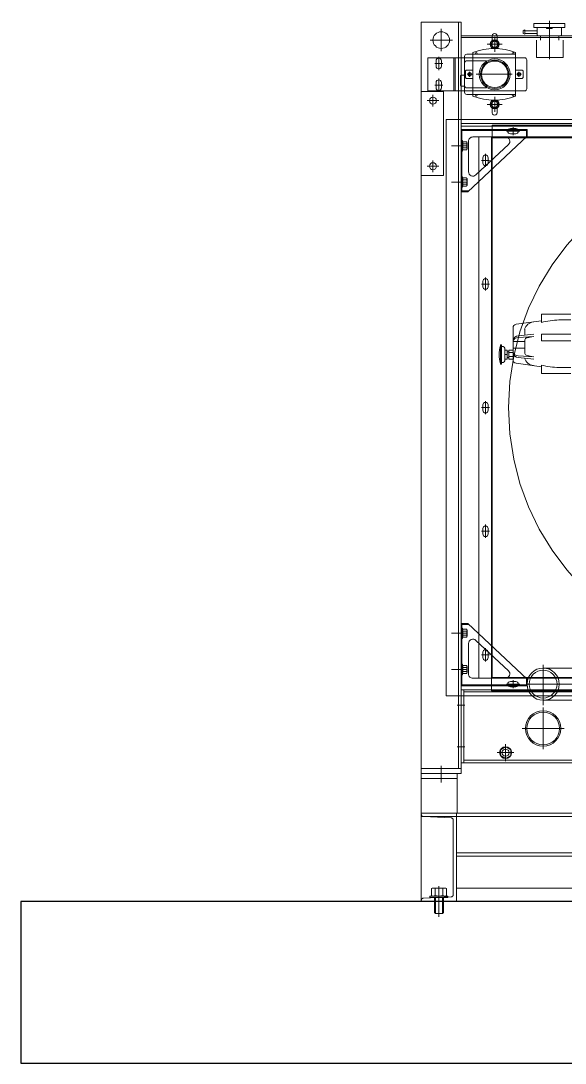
# Model space of a CAD drawing. Header units: metres. Extents: x 397906.3 to 397920.3, y 480840.8 to 480854.5.
# Drawn here: x 397915.719 to 397917.403, y 480840.833 to 480844.058 of the extents above; entities that cross this region are included whole.
import ezdxf

# ---------------------------------------------------------------- set-up
doc = ezdxf.new("R2010")
doc.units = ezdxf.units.M
doc.header["$MEASUREMENT"] = 0
for name, pattern in [('ACAD_ISO03W100', [30, 12, -18]), ('CENTER2', [1.125, 0.75, -0.125, 0.125, -0.125]), ('DASHEDX2', [1.5, 1, -0.5]), ('HIDDEN', [0.375, 0.25, -0.125])]:
    doc.linetypes.add(name, pattern=pattern)
for name, color, linetype, lineweight in [('00-BAUT', 213, 'Continuous', 0), ('02-ENGINE', 213, 'Continuous', 0), ('03-PIPA', 213, 'Continuous', 0), ('04-RADIATOR', 213, 'Continuous', 0), ('10-SKID-L', 213, 'Continuous', 0), ('10-SKID-U', 213, 'Continuous', 0)]:
    doc.layers.add(name, color=color, linetype=linetype, lineweight=lineweight)

# ---------------------------------------------------------------- blocks, each defined once
blk = doc.blocks.new('WIP-Pump-F')
at = {"layer": '00-BAUT'}
for p, q in [((-1.1645, 0.0006), (-1.2068, 0.0006)), ((-1.1855, 0.0074), (-1.1855, -0.1043)), ((-1.2134, -0.0011), (-1.2134, -0.0269)), ((-1.1645, -0.0285), (-1.2068, -0.0285)), ((-1.2016, -0.0333), (-1.2016, -0.0891)), ((-1.1995, -0.0011), (-1.1995, -0.0269)), ((-1.1984, -0.0333), (-1.1984, -0.0923)), ((-1.1726, -0.0333), (-1.1726, -0.0923)), ((-1.1715, -0.0011), (-1.1715, -0.0269)), ((-1.1694, -0.0333), (-1.1694, -0.0891)), ((-1.1575, -0.0011), (-1.1575, -0.0269)), ((-1.2016, -0.0891), (-1.1984, -0.0923)), ((-1.1984, -0.0923), (-1.1726, -0.0923)), ((-1.1726, -0.0923), (-1.1694, -0.0891))]:
    blk.add_line(p, q, dxfattribs=at)
for points in [[(-1.1575, -0.0011, 0.23095), (-1.1715, -0.0011, 0.11547), (-1.1995, -0.0011, 0.231384), (-1.2134, -0.0011)], [(-1.1575, -0.0269, -0.23095), (-1.1715, -0.0269, -0.11547), (-1.1995, -0.0269, -0.231384), (-1.2134, -0.0269)]]:
    blk.add_lwpolyline(points, format="xyb", dxfattribs=at)
blk.add_lwpolyline([(-1.1527, -0.0285), (-1.1527, -0.0333), (-1.2183, -0.0333), (-1.2183, -0.0285)], close=True, dxfattribs=at)
at = {"layer": '02-ENGINE'}
for p, q in [((-0.8725, 2.0406), (-0.8725, 2.0193)), ((-0.8722, 1.9527), (-0.8722, 2.0015)), ((-0.9576, 1.9771), (-0.9515, 1.9771)), ((-0.9454, 1.971), (-0.9454, 1.9253)), ((-0.9362, 1.9649), (-0.9454, 1.9649)), ((-0.9362, 1.9481), (-0.9454, 1.9481)), ((-0.9362, 1.9313), (-0.9362, 1.9649)), ((-0.9149, 1.9649), (-0.9301, 1.9649)), ((-0.9301, 1.9649), (-0.9301, 1.9313)), ((-0.9149, 1.9554), (-0.9301, 1.9554)), ((-0.9149, 1.9409), (-0.9301, 1.9409)), ((-0.8722, 1.971), (-0.9149, 1.971)), ((-0.9515, 1.9192), (-0.9576, 1.9192)), ((-0.9362, 1.9313), (-0.9454, 1.9313)), ((-0.9145, 1.9313), (-0.9301, 1.9313))]:
    blk.add_line(p, q, dxfattribs=at)
for points in [[(-0.7045, 2.096), (-0.8112, 2.096), (-0.8112, 2.0655, -0.053419), (-0.7472, 2.0747), (-0.7045, 2.0747)], [(-0.8115, 2.0716), (-0.9033, 2.0587, 0.383819), (-0.9149, 2.0459), (-0.9149, 2.0198)], [(-0.8386, 2.0228), (-0.8966, 2.0167, 0.329233), (-0.9149, 2.0015)], [(-0.8115, 1.9039), (-0.9033, 1.9168, -0.383819), (-0.9149, 1.9296), (-0.9149, 2.0198)], [(-0.9149, 1.9968, -0.3172), (-0.8966, 2.0106), (-0.8386, 2.0137)], [(-0.8722, 2.0015, -0.282965), (-0.8638, 2.0099), (-0.8463, 2.0133)], [(-0.9149, 1.9574, 0.3172), (-0.8966, 1.9435), (-0.8386, 1.9405)], [(-0.8386, 1.9313), (-0.8966, 1.9374, -0.329233), (-0.9149, 1.9527)], [(-0.8722, 1.9527, 0.282965), (-0.8638, 1.9443), (-0.8463, 1.9409)], [(-0.7045, 1.8795), (-0.8112, 1.8795), (-0.8112, 1.91, 0.053419), (-0.7472, 1.9009), (-0.7045, 1.9009)]]:
    blk.add_lwpolyline(points, format="xyb", dxfattribs=at)
for points in [[(-0.8112, 2.0015), (-0.8112, 1.9984), (-0.8112, 2.0228)], [(-0.8112, 2.0228), (-0.7045, 2.0228)], [(-0.9606, 1.9801), (-0.9606, 1.9131), (-0.9606, 1.9832), (-0.9606, 1.9801), (-0.9606, 1.9801)], [(-0.9576, 1.9832), (-0.9606, 1.9832)], [(-0.9576, 1.9131), (-0.9576, 1.9832)], [(-0.9149, 1.9954), (-0.8722, 1.9954)], [(-0.7045, 1.9984), (-0.8112, 1.9984)], [(-0.9301, 1.9588), (-0.9362, 1.9588)], [(-0.9576, 1.9131), (-0.9606, 1.9131)], [(-0.9301, 1.9374), (-0.9362, 1.9374)]]:
    blk.add_lwpolyline(points, dxfattribs=at)
at = {"layer": '02-ENGINE', "linetype": 'CENTER2', "ltscale": 10}
for points in [[(-0.9118, 0.495), (-0.9728, 0.495)], [(-0.9423, 0.4645), (-0.9423, 0.5255)]]:
    blk.add_lwpolyline(points, dxfattribs=at)
at = {"layer": '02-ENGINE'}
blk.add_lwpolyline([(-0.9423, 0.4732), (-0.9235, 0.4841), (-0.9235, 0.5059), (-0.9423, 0.5168), (-0.9612, 0.5059), (-0.9612, 0.4841)], close=True, dxfattribs=at)
at = {"layer": '02-ENGINE', "linetype": 'DASHEDX2', "ltscale": 50}
blk.add_circle((0, 1.7545), 0.9315, dxfattribs=at)
at = {"layer": '02-ENGINE'}
for radius in [0.0218, 0.0129]:
    blk.add_circle((-0.9423, 0.495), radius, dxfattribs=at)
for centre, radius, start, end in [((-0.836, 2.0296), 0.0382, 97.3356, 163.2585), ((-0.8731, 1.9481), 0.0932, 159.9113, 200.0887), ((-0.9521, 1.9704), 0.00673, 5.1328, 84.8672), ((-0.9521, 1.9259), 0.00673, 275.1328, 354.8672), ((-0.836, 1.9459), 0.0382, 196.7415, 262.6644)]:
    blk.add_arc(centre, radius, start, end, dxfattribs=at)
at = {"layer": '03-PIPA', "linetype": 'CENTER2', "ltscale": 30}
blk.add_lwpolyline([(-0.4199, 1.2757), (-0.4199, 0.8846, -0.414214), (-0.5594, 0.7451), (-0.8629, 0.7451)], format="xyb", dxfattribs=at)
at = {"layer": '03-PIPA'}
for points in [[(-0.4788, 1.2757), (-0.4788, 0.8846, -0.414214), (-0.5594, 0.8039), (-0.8051, 0.8039)], [(-0.361, 1.2757), (-0.361, 0.8846, -0.414214), (-0.5594, 0.6862), (-0.8051, 0.6862)]]:
    blk.add_lwpolyline(points, format="xyb", dxfattribs=at)
at = {"layer": '03-PIPA', "linetype": 'CENTER2', "ltscale": 30}
for points in [[(-0.8051, 0.8152), (-0.8051, 0.6688)], [(-0.8051, 0.6597), (-0.8051, 0.5072)], [(-0.7289, 0.5834), (-0.8813, 0.5834)]]:
    blk.add_lwpolyline(points, dxfattribs=at)
at = {"layer": '03-PIPA'}
for centre, radius in [((-0.8051, 0.7451), 0.0589), ((-0.8051, 0.7451), 0.0508), ((-0.8051, 0.5834), 0.0645), ((-0.8051, 0.5834), 0.0597)]:
    blk.add_circle(centre, radius, dxfattribs=at)
at = {"layer": '04-RADIATOR'}
for p, q in [((-1.1048, 3.1612), (-1.1048, 0.4187)), ((-1.0613, 3.0445), (-1.0837, 3.0445)), ((-1.0918, 3.0364), (-1.0918, 2.9061)), ((-1.0613, 2.8981), (-1.0837, 2.8981)), ((-1.0399, 0.7664), (-1.0399, 2.7425)), ((-1.0992, 2.6991), (-1.0992, 2.7216)), ((-1.0848, 2.7252), (-1.0974, 2.7252)), ((-1.0848, 2.7178), (-1.0974, 2.7178)), ((-1.0848, 2.7029), (-1.0974, 2.7029)), ((-1.0831, 2.6991), (-1.0831, 2.7216)), ((-1.0848, 2.6954), (-1.0974, 2.6954)), ((-1.0992, 2.5893), (-1.0992, 2.5668)), ((-1.0848, 2.593), (-1.0974, 2.593)), ((-1.0831, 2.5893), (-1.0831, 2.5668)), ((-1.0848, 2.5855), (-1.0974, 2.5855)), ((-1.0848, 2.5706), (-1.0974, 2.5706)), ((-1.0848, 2.5632), (-1.0974, 2.5632)), ((-1.0992, 0.9197), (-1.0992, 0.9421)), ((-1.0848, 0.9458), (-1.0974, 0.9458)), ((-1.0848, 0.9383), (-1.0974, 0.9383)), ((-1.0848, 0.9234), (-1.0974, 0.9234)), ((-1.0848, 0.916), (-1.0974, 0.916)), ((-1.0831, 0.9197), (-1.0831, 0.9421)), ((-1.0992, 0.8098), (-1.0992, 0.7874)), ((-1.0848, 0.8135), (-1.0974, 0.8135)), ((-1.0848, 0.8061), (-1.0974, 0.8061)), ((-1.0831, 0.8098), (-1.0831, 0.7874)), ((-1.0848, 0.7912), (-1.0974, 0.7912)), ((-1.0848, 0.7837), (-1.0974, 0.7837)), ((-1.0399, 0.7664), (-0.3446, 0.7664)), ((-1.1048, 0.4187), (-1.25, 0.4187))]:
    blk.add_line(p, q, dxfattribs=at)
at = {"layer": '04-RADIATOR', "linetype": 'HIDDEN', "ltscale": 50}
for p, q in [((-0.9057, 3.0445), (-1.0613, 3.0445)), ((-0.9057, 2.8981), (-1.0613, 2.8981))]:
    blk.add_line(p, q, dxfattribs=at)
at = {"layer": '04-RADIATOR', "linetype": 'CENTER2', "ltscale": 10}
for p, q in [((-0.9149, 2.7494), (-0.9149, 2.7784)), ((-0.8907, 2.7639), (-0.9391, 2.7639)), ((-1.081, 2.7103), (-1.1401, 2.7103)), ((-1.0155, 2.6813), (-1.0155, 2.633)), ((-1.001, 2.6572), (-1.03, 2.6572)), ((-1.081, 2.5781), (-1.1401, 2.5781)), ((-1.0155, 2.23), (-1.0155, 2.1816)), ((-1.001, 2.2058), (-1.03, 2.2058)), ((-1.001, 1.7545), (-1.03, 1.7545)), ((-1.0155, 1.7787), (-1.0155, 1.7303)), ((-1.001, 1.3031), (-1.03, 1.3031)), ((-1.0155, 1.3273), (-1.0155, 1.2789)), ((-1.081, 0.9309), (-1.1401, 0.9309)), ((-1.0155, 0.876), (-1.0155, 0.8276)), ((-1.001, 0.8518), (-1.03, 0.8518)), ((-1.081, 0.7986), (-1.1401, 0.7986)), ((-0.8907, 0.7451), (-0.9391, 0.7451)), ((-0.9149, 0.7596), (-0.9149, 0.7305))]:
    blk.add_line(p, q, dxfattribs=at)
at = {"layer": '04-RADIATOR', "linetype": 'CENTER2', "ltscale": 30}
blk.add_lwpolyline([(-0.7822, 3.0262), (-0.7822, 3.1664)], dxfattribs=at)
at = {"layer": '04-RADIATOR'}
for points in [[(-0.9731, 3.0689), (-0.9731, 3.1115, 1.015787), (-0.9908, 3.1118), (-0.9908, 3.0689)], [(-0.9731, 2.8737), (-0.9731, 2.831, -1.015787), (-0.9908, 2.8307), (-0.9908, 2.8737)], [(-1.0974, 2.7252, 0.476445), (-1.0974, 2.7178, 0.238123), (-1.0974, 2.7029, 0.476278), (-1.0974, 2.6954)], [(-1.0848, 2.7252, -0.476445), (-1.0848, 2.7178, -0.238123), (-1.0848, 2.7029, -0.476278), (-1.0848, 2.6954)], [(-1.0974, 2.5632, -0.476445), (-1.0974, 2.5706, -0.238123), (-1.0974, 2.5855, -0.476278), (-1.0974, 2.593)], [(-1.0848, 2.5632, 0.476445), (-1.0848, 2.5706, 0.238123), (-1.0848, 2.5855, 0.476278), (-1.0848, 2.593)], [(-1.0974, 0.9458, 0.476445), (-1.0974, 0.9383, 0.238123), (-1.0974, 0.9234, 0.476278), (-1.0974, 0.916)], [(-1.0848, 0.9458, -0.476445), (-1.0848, 0.9383, -0.238123), (-1.0848, 0.9234, -0.476278), (-1.0848, 0.916)], [(-1.0974, 0.7837, -0.476445), (-1.0974, 0.7912, -0.238123), (-1.0974, 0.8061, -0.476278), (-1.0974, 0.8135)], [(-1.0848, 0.7837, 0.476445), (-1.0848, 0.7912, 0.238123), (-1.0848, 0.8061, 0.476278), (-1.0848, 0.8135)]]:
    blk.add_lwpolyline(points, format="xyb", dxfattribs=at)
for points in [[(-0.8783, 3.1298), (-0.8722, 3.1331), (-0.8722, 3.1175), (-0.8783, 3.1207)], [(-0.8386, 3.142), (-0.8386, 3.1573), (-0.7258, 3.1573), (-0.7258, 3.142)], [(-1.067, 2.9713), (-1.0702, 2.9769), (-1.0767, 2.9769), (-1.0799, 2.9713), (-1.0767, 2.9657), (-1.0702, 2.9657)], [(-0.9, 2.9713), (-0.8968, 2.9769), (-0.8903, 2.9769), (-0.8871, 2.9713), (-0.8903, 2.9657), (-0.8968, 2.9657)], [(-1.1016, 2.6912), (-1.0992, 2.6912), (-1.0992, 2.7294), (-1.1016, 2.7294)], [(-1.1016, 2.5971), (-1.0992, 2.5971), (-1.0992, 2.559), (-1.1016, 2.559)], [(-1.1016, 0.9118), (-1.0992, 0.9118), (-1.0992, 0.95), (-1.1016, 0.95)], [(-1.1016, 0.8177), (-1.0992, 0.8177), (-1.0992, 0.7796), (-1.1016, 0.7796)]]:
    blk.add_lwpolyline(points, close=True, dxfattribs=at)
for points in [[(-0.8722, 3.1194), (-0.8722, 3.1316), (-0.8722, 3.1286)], [(-0.8722, 3.1298), (-0.8264, 3.1298)], [(-0.8722, 3.1207), (-0.8264, 3.1207)], [(-0.738, 3.142), (-0.738, 3.1146), (-0.7411, 3.1115), (-0.8234, 3.1115), (-0.8264, 3.1146), (-0.8264, 3.142)], [(-0.7716, 3.142), (-0.7716, 3.139), (-0.7929, 3.139), (-0.7929, 3.142)], [(-0.8295, 3.0963), (-0.8295, 3.0323), (-0.7319, 3.0323), (-0.7319, 3.0963)], [(-0.8142, 3.1054), (-0.8142, 3.1115)], [(-0.7472, 3.0963), (-0.7472, 3.1054), (-0.8142, 3.1054), (-0.8142, 3.0963)], [(-0.7472, 3.1054), (-0.7472, 3.1115)], [(-0.9942, 3.0655), (-0.9908, 3.0689)], [(-0.9731, 3.0689), (-0.9908, 3.0689)], [(-0.9696, 3.0653), (-0.9731, 3.0689)], [(-1.0857, 3.0201), (-1.0125, 3.0201), (-1.0125, 3.014)], [(-1.0918, 2.9682), (-1.104, 2.9682), (-1.107, 2.9652), (-1.107, 2.9316), (-1.104, 2.9286), (-1.0918, 2.9286)], [(-1.0613, 2.9865), (-1.0857, 2.9865), (-1.0887, 2.9835), (-1.0887, 2.9591), (-1.0857, 2.956), (-1.0613, 2.956)], [(-0.9057, 2.9865), (-0.8813, 2.9865), (-0.8783, 2.9835), (-0.8783, 2.9591), (-0.8813, 2.956), (-0.9057, 2.956)], [(-1.0125, 2.9225), (-1.0857, 2.9225)], [(-1.0125, 2.9286), (-1.0125, 2.9225)], [(-0.9942, 2.877), (-0.9908, 2.8737)], [(-0.9731, 2.8737), (-0.9908, 2.8737)], [(-0.9696, 2.8772), (-0.9731, 2.8737)], [(-1.1589, 2.8066), (-1.1589, 0.7024)], [(1.1619, 2.8066), (-1.1589, 2.8066)], [(-0.9909, 2.7425), (-0.9909, 2.7852), (-0.3477, 2.7852)], [(-0.3446, 2.0716), (-0.3446, 2.7029), (-0.3446, 2.7425), (-1.0399, 2.7425)], [(-0.9942, 0.7664), (-0.9942, 2.7425)], [(-0.9942, 0.7664), (-0.9942, 0.7207)], [(-1.0948, 0.7237), (-1.0948, 0.4584)], [(1.1619, 0.7024), (-1.1589, 0.7024)], [(-0.9942, 0.7207), (-0.3478, 0.7207)], [(-1.0911, 0.6688), (-1.1186, 0.6688)], [(-1.0911, 0.5163), (-1.1186, 0.5163)]]:
    blk.add_lwpolyline(points, dxfattribs=at)
for points in [[(-1.0613, 3.0506), (-1.0613, 2.892, 0.196078), (-0.9057, 2.892), (-0.9057, 3.0506, 0.196078)], [(-0.9427, 2.7426), (-1.0613, 2.7426, 0.414214), (-1.0774, 2.7264), (-1.0774, 2.6158, 0.655785), (-1.0503, 2.604), (-0.9317, 2.7147, 0.680716)], [(-0.9246, 2.7736, 1), (-0.9246, 2.7542), (-0.9052, 2.7542, 1), (-0.9052, 2.7736)], [(-1.0252, 2.6475, 1), (-1.0058, 2.6475), (-1.0058, 2.6668, 1), (-1.0252, 2.6668)], [(-1.0252, 2.1961, 1), (-1.0058, 2.1961), (-1.0058, 2.2155, 1), (-1.0252, 2.2155)], [(-1.0252, 1.7448, 1), (-1.0058, 1.7448), (-1.0058, 1.7642, 1), (-1.0252, 1.7642)], [(-1.0252, 1.2935, 1), (-1.0058, 1.2935), (-1.0058, 1.3128, 1), (-1.0252, 1.3128)], [(-0.9427, 0.7664), (-1.0613, 0.7664, -0.414214), (-1.0774, 0.7825), (-1.0774, 0.8932, -0.655785), (-1.0503, 0.9049), (-0.9317, 0.7943, -0.680716)], [(-1.0252, 0.8421, 1), (-1.0058, 0.8421), (-1.0058, 0.8615, 1), (-1.0252, 0.8615)], [(-0.9246, 0.7354, -1), (-0.9246, 0.7547), (-0.9052, 0.7547, -1), (-0.9052, 0.7354)]]:
    blk.add_lwpolyline(points, format="xyb", close=True, dxfattribs=at)
at = {"layer": '04-RADIATOR', "linetype": 'CENTER2', "ltscale": 10}
for points in [[(-1.0826, 2.9713), (-1.0643, 2.9713)], [(-1.0735, 2.9621), (-1.0735, 2.9804)], [(-0.8844, 2.9713), (-0.9027, 2.9713)], [(-0.8935, 2.9621), (-0.8935, 2.9804)]]:
    blk.add_lwpolyline(points, dxfattribs=at)
at = {"layer": '04-RADIATOR', "linetype": 'HIDDEN', "ltscale": 50}
blk.add_lwpolyline([(-1.0491, 2.9713), (-0.9179, 2.9713)], dxfattribs=at)
at = {"layer": '04-RADIATOR', "linetype": 'HIDDEN', "ltscale": 100}
for points in [[(1.107, 2.7913), (-1.1048, 2.7913)], [(1.107, 2.7824), (-1.1048, 2.7824)], [(-0.8661, 2.7428), (-0.8661, 2.7668), (-1.1016, 2.7668), (-1.1016, 2.5458), (-1.0772, 2.5458)], [(-0.3478, 2.0716), (-0.3478, 2.7029), (-0.3478, 2.7393), (-0.9909, 2.7393), (-0.9909, 0.7696), (-0.3478, 0.7696)], [(-0.8661, 0.7662), (-0.8661, 0.7422), (-1.1016, 0.7422), (-1.1016, 0.9631), (-1.0772, 0.9631)], [(-1.1048, 0.7239), (-0.3478, 0.7239)], [(-1.0948, 0.7174), (-0.3141, 0.7174)], [(1.0979, 0.4675), (-1.0948, 0.4675)]]:
    blk.add_lwpolyline(points, dxfattribs=at)
for points in [[(-1.1048, 2.77), (-1.1048, 2.5426), (-1.0806, 2.5426), (-0.8629, 2.7458), (-0.8629, 2.77)], [(-1.1048, 0.739), (-1.1048, 0.9664), (-1.0806, 0.9664), (-0.8629, 0.7631), (-0.8629, 0.739)]]:
    blk.add_lwpolyline(points, close=True, dxfattribs=at)
at = {"layer": '04-RADIATOR'}
for centre, radius in [((-1.0491, 3.0475), 0.00305), ((-0.9149, 3.0475), 0.00305), ((-0.982, 2.9713), 0.0565), ((-0.982, 2.9713), 0.0516), ((-0.982, 2.9713), 0.0484), ((-1.0735, 2.9713), 0.00645), ((-0.8935, 2.9713), 0.00645), ((-1.0491, 2.895), 0.00305), ((-0.9149, 2.895), 0.00305)]:
    blk.add_circle(centre, radius, dxfattribs=at)
for centre, radius, start, end in [((-1.0837, 3.0364), 0.00806, 90, 180), ((-1.0843, 3.0126), 0.00756, 100.1923, 169.8077), ((-1.0843, 2.9299), 0.00756, 190.1923, 259.8077), ((-1.0837, 2.9061), 0.00806, 180, 270)]:
    blk.add_arc(centre, radius, start, end, dxfattribs=at)
at = {"layer": '10-SKID-L'}
for p, q in [((-1.25, 3.1612), (-1.25, -0.0485)), ((-1.25, 3.1612), (-1.1048, 3.1612)), ((-1.1308, 3.0317), (-1.1308, 2.9108)), ((-1.1192, 0.4187), (-1.1192, 0.2741)), ((-1.1192, 0.4004), (-1.25, 0.4004))]:
    blk.add_line(p, q, dxfattribs=at)
at = {"layer": '10-SKID-L', "linetype": 'HIDDEN', "ltscale": 100}
blk.add_line((-1.1145, 3.1612), (-1.1145, 0.437), dxfattribs=at)
at = {"layer": '10-SKID-L', "linetype": 'CENTER2', "ltscale": 10}
for p, q in [((-1.1718, 3.0109), (-1.2008, 3.0109)), ((-1.1863, 3.0351), (-1.1863, 2.9867)), ((-1.1718, 2.9316), (-1.2008, 2.9316)), ((-1.1863, 2.9558), (-1.1863, 2.9074))]:
    blk.add_line(p, q, dxfattribs=at)
at = {"layer": '10-SKID-L', "linetype": 'HIDDEN', "ltscale": 60}
blk.add_line((-1.1259, 3.0317), (-1.1259, 2.9108), dxfattribs=at)
at = {"layer": '10-SKID-L', "linetype": 'CENTER2', "ltscale": 20}
for points in [[(-1.1771, 3.1373), (-1.1771, 3.0553)], [(-1.1362, 3.0963), (-1.2181, 3.0963)], [(-0.982, 3.1085), (-0.982, 3.0536)], [(-0.9545, 3.0811), (-1.0094, 3.0811)], [(-0.9545, 2.8615), (-1.0094, 2.8615)], [(-0.982, 2.834), (-0.982, 2.8889)]]:
    blk.add_lwpolyline(points, dxfattribs=at)
at = {"layer": '10-SKID-L'}
for points in [[(1.107, 3.1115), (-1.1048, 3.1115)], [(1.1048, 0.4584), (-1.104, 0.4584)], [(-1.25, 0.437), (-1.1048, 0.437)]]:
    blk.add_lwpolyline(points, dxfattribs=at)
at = {"layer": '10-SKID-L', "linetype": 'HIDDEN', "ltscale": 100}
blk.add_lwpolyline([(1.107, 3.1051), (-1.1048, 3.1051)], dxfattribs=at)
at = {"layer": '10-SKID-L'}
for points in [[(-0.968, 3.0891), (-0.982, 3.0972), (-0.9959, 3.0891), (-0.9959, 3.073), (-0.982, 3.0649), (-0.968, 3.073)], [(-1.25, 2.6023), (-1.1694, 2.6023), (-1.1694, 2.9087), (-1.25, 2.9087)], [(-0.968, 2.8534), (-0.982, 2.8454), (-0.9959, 2.8534), (-0.9959, 2.8695), (-0.982, 2.8776), (-0.968, 2.8695)]]:
    blk.add_lwpolyline(points, close=True, dxfattribs=at)
for points in [[(-1.2259, 3.0317), (-0.8727, 3.0317, -0.414214), (-0.8647, 3.0237), (-0.8647, 2.9188, -0.414214), (-0.8727, 2.9108), (-1.2259, 2.9108)], [(-1.196, 3.0012, 1), (-1.1766, 3.0012), (-1.1766, 3.0206, 1), (-1.196, 3.0206)], [(-1.196, 2.9219, 1), (-1.1766, 2.9219), (-1.1766, 2.9413, 1), (-1.196, 2.9413)]]:
    blk.add_lwpolyline(points, format="xyb", close=True, dxfattribs=at)
at = {"layer": '10-SKID-L', "linetype": 'CENTER2', "ltscale": 10}
for points in [[(-1.2076, 2.8965), (-1.2076, 2.8538)], [(-1.1863, 2.8752), (-1.229, 2.8752)], [(-1.1863, 2.6358), (-1.229, 2.6358)], [(-1.2076, 2.6145), (-1.2076, 2.6572)], [(-1.1771, 0.3858), (-1.1771, 0.4468)]]:
    blk.add_lwpolyline(points, dxfattribs=at)
at = {"layer": '10-SKID-L'}
for centre, radius in [((-1.1771, 3.0963), 0.0306), ((-0.982, 3.0811), 0.0161), ((-0.982, 3.0811), 0.0113), ((-1.2076, 2.8752), 0.0129), ((-0.982, 2.8615), 0.0161), ((-0.982, 2.8615), 0.0113), ((-1.2076, 2.6358), 0.0129)]:
    blk.add_circle(centre, radius, dxfattribs=at)
at = {"layer": '10-SKID-U'}
for p, q in [((-1.25, 0.2741), (1.25, 0.2741)), ((-1.25, 0.262), (1.25, 0.262)), ((-1.121, 0.129), (-1.121, 0))]:
    blk.add_line(p, q, dxfattribs=at)
at = {"layer": '10-SKID-U', "linetype": 'HIDDEN', "ltscale": 100}
for p, q in [((1.121, 0.129), (-1.121, 0.129)), ((1.121, 0.1169), (-1.121, 0.1169)), ((1.121, 0), (-1.121, 0))]:
    blk.add_line(p, q, dxfattribs=at)
at = {"layer": '10-SKID-U', "linetype": 'ACAD_ISO03W100'}
blk.add_lwpolyline([(-1.121, 0.2741), (-1.25, 0.2741), (-1.25, 0.2696, 0.400154), (-1.2423, 0.2616), (-1.1407, 0.2567, -0.400154), (-1.1331, 0.2486), (-1.1331, -0.0231, -0.400154), (-1.1407, -0.0312), (-1.2423, -0.0361, 0.400154), (-1.25, -0.0441), (-1.25, -0.0485), (-1.121, -0.0485)], format="xyb", close=True, dxfattribs=at)

msp = doc.modelspace()

# ---------------------------------------------------------------- linework, layer by layer
at = {"elevation": 7.622}
msp.add_lwpolyline([(397915.7189, 480841.3334), (397915.7189, 480840.8334), (397920.3189, 480840.8334), (397920.3189, 480841.3334)], close=True, dxfattribs=at)

# ---------------------------------------------------------------- block references
at = {"xscale": 0.8474630183703425, "yscale": 0.8474630183703425, "zscale": 0.8474630183703425}
msp.add_blockref('WIP-Pump-F', (397918.0176, 480841.3745, 7.622), dxfattribs=at)

doc.saveas('drawing.dxf')
